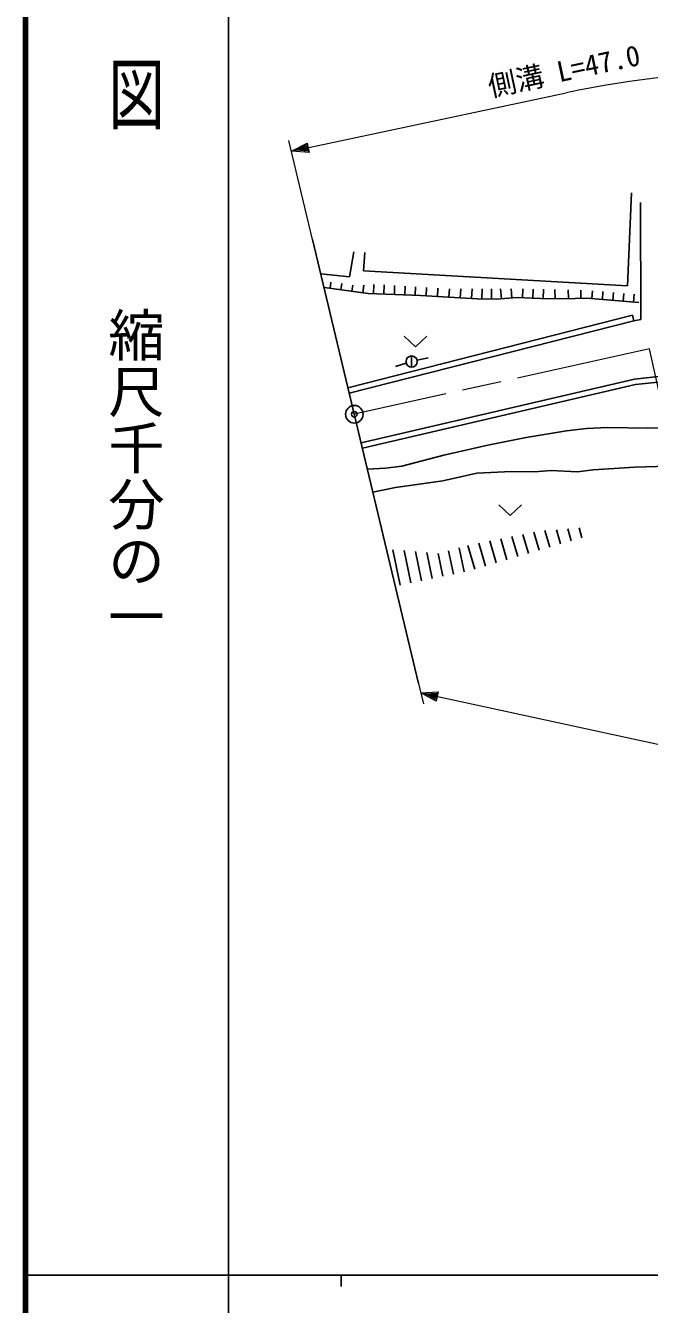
# Model space of a CAD drawing. Units: millimetres, scale not verified. Extents: x 40000 to 680000, y 20000 to 380000.
# Drawn here: x 40000 to 95365, y 202409 to 315993 of the extents above; entities that cross this region are included whole.
import ezdxf
from ezdxf.enums import TextEntityAlignment as Align

# ---------------------------------------------------------------- set-up
doc = ezdxf.new("R2010")
doc.units = ezdxf.units.MM
doc.header["$LTSCALE"] = 1000
doc.header["$PDMODE"] = 32
doc.header["$PDSIZE"] = 500
doc.linetypes.add('CHAIN', pattern=[18.5, 12, -1.5, 3.5, -1.5])
for name, color, linetype, lineweight in [('M-BGD', 7, 'Continuous', 25), ('M-BMK', 2, 'CHAIN', 13), ('M-BMK-HTXT', 7, 'Continuous', 13), ('M-BMK-SRVR', 3, 'Continuous', 25), ('M-STR-HTXT', 7, 'Continuous', 13), ('M-TTL', 2, 'Continuous', 140), ('M-TTL-BAND', 7, 'Continuous', 25)]:
    doc.layers.add(name, color=color, linetype=linetype, lineweight=lineweight)
doc.layers.add('M-OTRS', color=6, linetype='Continuous')
doc.styles.add('@ＭＳ ゴシック', font='')
doc.styles.add('ＭＳ ゴシック', font='')
doc.styles.get('@ＭＳ ゴシック').set_extended_font_data('@MS Gothic')
doc.styles.get('ＭＳ ゴシック').set_extended_font_data('MS Gothic')

msp = doc.modelspace()

# ---------------------------------------------------------------- linework, layer by layer
at = {"layer": 'M-BGD'}
for p, q in [((93785, 301149), (93435, 292885)), ((94595, 289897), (94564, 300279)), ((65478, 296981), (74876, 257553)), ((69129, 295910), (68745, 293669)), ((69989, 294221), (70102, 295838)), ((93435, 292885), (69989, 294221)), ((68745, 293669), (66204, 293937)), ((67020, 292666), (67098, 293213)), ((67991, 292528), (68070, 293081)), ((70419, 292184), (66534, 292735)), ((68962, 292390), (69042, 292950)), ((69933, 292253), (70031, 292942)), ((75038, 292026), (70419, 292184)), ((70881, 292168), (70909, 292984)), ((71805, 292136), (71833, 292968)), ((72729, 292105), (72756, 292911)), ((73653, 292074), (73679, 292855)), ((74576, 292042), (74602, 292799)), ((80088, 291720), (75038, 292026)), ((75543, 291996), (75588, 292739)), ((76553, 291935), (76598, 292677)), ((77563, 291873), (77609, 292624)), ((78573, 291812), (78622, 292623)), ((79583, 291751), (79635, 292622)), ((80506, 291714), (80521, 292621)), ((81343, 291700), (81357, 292620)), ((82228, 291730), (82158, 292619)), ((83162, 291803), (83098, 292618)), ((84092, 291819), (84127, 292607)), ((85015, 291777), (85052, 292588)), ((85939, 291735), (85977, 292569)), ((86994, 291725), (86980, 292548)), ((88181, 291746), (88167, 292523)), ((89288, 291767), (89273, 292501)), ((90265, 291740), (90322, 292440)), ((91189, 291664), (91246, 292362)), ((92113, 291589), (92169, 292284)), ((93036, 291513), (93093, 292205)), ((93960, 291437), (94017, 292127)), ((81761, 291693), (80088, 291720)), ((83630, 291840), (81761, 291693)), ((86401, 291714), (83630, 291840)), ((88774, 291756), (86401, 291714)), ((89803, 291777), (88774, 291756)), ((94422, 291400), (89803, 291777)), ((68614, 283823), (93866, 290260)), ((68730, 283337), (93990, 289775)), ((93866, 290260), (93990, 289775)), ((93990, 289775), (94595, 289897)), ((73602, 288412), (74602, 287452)), ((74602, 287452), (75602, 288412)), ((74263, 286655), (74263, 285655)), ((74751, 286261), (75728, 286475)), ((73785, 286007), (72830, 285710)), ((69780, 278931), (94046, 284602)), ((94131, 284109), (69896, 278445)), ((94046, 284602), (96666, 284891)), ((96707, 284393), (94131, 284109)), ((77044, 275570), (80036, 276226)), ((80036, 276226), (83133, 276384)), ((83133, 276384), (85154, 276357)), ((85154, 276357), (86650, 276489)), ((86650, 276489), (88977, 276370)), ((88977, 276370), (90384, 276538)), ((90384, 276538), (94059, 276769)), ((94059, 276769), (98321, 276917)), ((70823, 274557), (72844, 274966)), ((72844, 274966), (77044, 275570)), ((82013, 273433), (83013, 272473)), ((83013, 272473), (84013, 273434)), ((82726, 268552), (82178, 270416)), ((83677, 268832), (83153, 270611)), ((84627, 269112), (84129, 270806)), ((85578, 269391), (85104, 271001)), ((86529, 269671), (86096, 271144)), ((87479, 269951), (87106, 271219)), ((88430, 270230), (88117, 271294)), ((89381, 270510), (89128, 271369)), ((73258, 266288), (72597, 269443)), ((74203, 266486), (73601, 269361)), ((75147, 266684), (74604, 269278)), ((76092, 266881), (75608, 269196)), ((77982, 267277), (77547, 269352)), ((78926, 267475), (78482, 269597)), ((79874, 267713), (79260, 269801)), ((80825, 267993), (80227, 270026)), ((81775, 268273), (81202, 270221)), ((77037, 267079), (76611, 269113))]:
    msp.add_line(p, q, dxfattribs=at)
msp.add_lwpolyline([(70336, 276599), (71939, 276677), (73383, 276854), (77121, 277825), (81018, 278720), (84439, 279403), (87995, 280005), (89783, 280199), (91636, 280286), (95238, 280249), (98706, 280314), (100304, 280307), (101911, 280198), (105189, 279878), (108663, 279433), (108855, 279396)], dxfattribs=at)
msp.add_circle((74263, 286155), 500, dxfattribs=at)
at = {"layer": 'M-BMK'}
msp.add_line((95365, 287291), (69175, 281470), dxfattribs=at)
at = {"layer": 'M-BMK-HTXT'}
msp.add_line((101874, 258003), (95365, 287291), dxfattribs=at)
at = {"layer": 'M-BMK-SRVR'}
msp.add_circle((69175, 281470), 781, dxfattribs=at)
at = {"layer": 'M-OTRS'}
msp.add_point((69175, 281470), dxfattribs=at)
at = {"layer": 'M-STR-HTXT'}
for p, q in [((63608, 304827), (87982, 310018)), ((65478, 296981), (63376, 305800)), ((63608, 304827), (64987, 305550)), ((64987, 305550), (65162, 304729)), ((65162, 304729), (63608, 304827)), ((64018, 304914), (64954, 305420)), ((65079, 304833), (64018, 304914)), ((64253, 304964), (64920, 305290)), ((64995, 304938), (64253, 304964)), ((64605, 305039), (64886, 305161)), ((64911, 305043), (64605, 305039)), ((64886, 305161), (64911, 305043)), ((64920, 305290), (64995, 304938)), ((64954, 305420), (65079, 304833)), ((74876, 257553), (75307, 255747)), ((75075, 256720), (76630, 256814)), ((76452, 255993), (75075, 256720)), ((75075, 256720), (200757, 229571)), ((75485, 256631), (76546, 256709)), ((76546, 256709), (76419, 256123)), ((76630, 256814), (76452, 255993)), ((76419, 256123), (75485, 256631)), ((75720, 256581), (76462, 256604)), ((76386, 256253), (75720, 256581)), ((76072, 256505), (76378, 256500)), ((76352, 256383), (76072, 256505)), ((76378, 256500), (76352, 256383)), ((76462, 256604), (76386, 256253))]:
    msp.add_line(p, q, dxfattribs=at)
msp.add_arc((106730, 221985), 90006, 78.85123, 102.02252, dxfattribs=at)
at = {"layer": 'M-TTL'}
msp.add_line((40000, 380000), (40000, 20000), dxfattribs=at)
at = {"layer": 'M-TTL-BAND'}
for p, q in [((58000, 370000), (58000, 20000)), ((40000, 205000), (579000, 205000)), ((68000, 205000), (68000, 204000))]:
    msp.add_line(p, q, dxfattribs=at)

# ---------------------------------------------------------------- texts
at = {"layer": 'M-STR-HTXT', "style": 'ＭＳ ゴシック'}
msp.add_text('側溝 L=47.0', height=1833, rotation=12.003, dxfattribs=at).set_placement((81377, 309122), align=Align.BOTTOM_LEFT)
at = {"layer": 'M-TTL-BAND', "style": '@ＭＳ ゴシック', "width": 1.4}
msp.add_text('平  面  図', height=3666, rotation=270, dxfattribs=at).set_placement((49777, 306475), align=Align.MIDDLE_RIGHT)
at = {"layer": 'M-TTL-BAND', "style": '@ＭＳ ゴシック'}
msp.add_text('縮尺千分の一', height=3666, rotation=270, dxfattribs=at).set_placement((49777, 261030), align=Align.MIDDLE_RIGHT)

doc.saveas('drawing.dxf')
